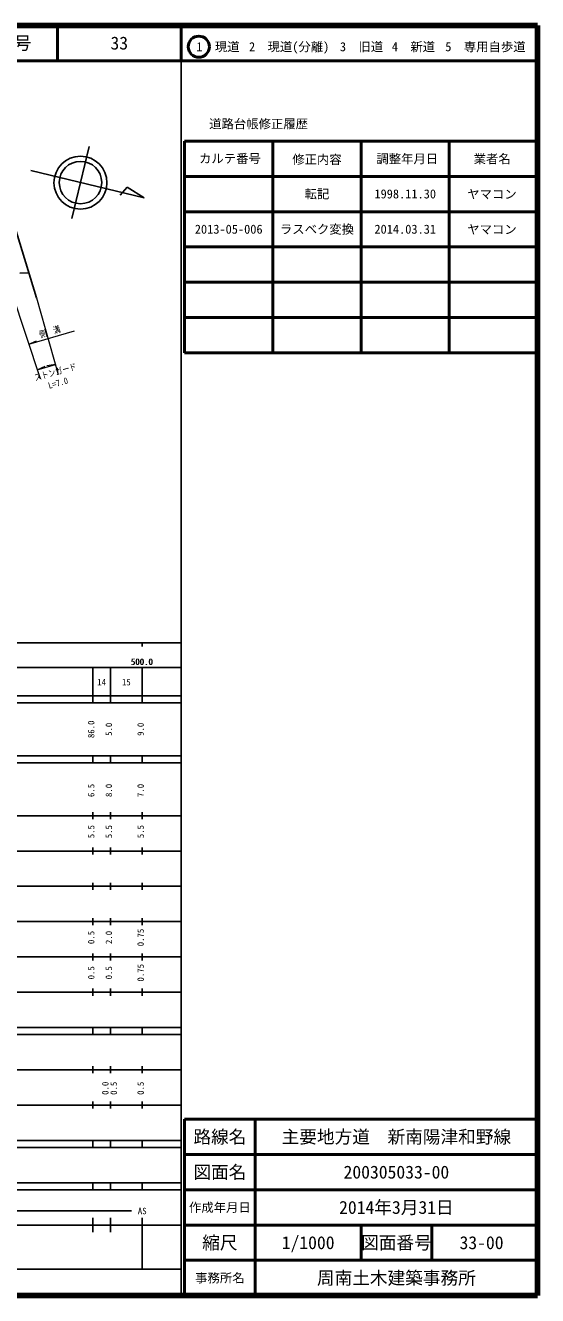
# Model space of a CAD drawing. Units: millimetres at full size, sheet at 1:1000; details may follow other scales. Extents: x 40000 to 680000, y 20000 to 380000.
# Drawn here: x 534911 to 680000, y 20000 to 380000 of the extents above; entities that cross this region are included whole.
import ezdxf
from ezdxf.enums import TextEntityAlignment as Align

# ---------------------------------------------------------------- set-up
doc = ezdxf.new("R2010")
doc.units = ezdxf.units.MM
doc.header["$LTSCALE"] = 1000
for name, color, linetype, lineweight in [('M-BGD', 7, 'Continuous', 25), ('M-BMK-OTRS', 5, 'Continuous', 25), ('M-BMK-SRVR', 3, 'Continuous', 25), ('M-STR-HTXT', 7, 'Continuous', 13), ('M-TTL', 2, 'Continuous', 140), ('M-TTL-BAND', 7, 'Continuous', 25), ('M-TTL-FRAM', 2, 'Continuous', 50), ('M-TTL-LINE', 7, 'Continuous', 50)]:
    doc.layers.add(name, color=color, linetype=linetype, lineweight=lineweight)
doc.layers.add('M-TTL-TXT', color=7, linetype='Continuous')
doc.styles.add('ＭＳ ゴシック', font='')
doc.styles.get('ＭＳ ゴシック').set_extended_font_data('MS Gothic')

msp = doc.modelspace()

# ---------------------------------------------------------------- linework, layer by layer
at = {"layer": 'M-BGD'}
msp.add_lwpolyline([(533329, 309815), (535843, 309912)], dxfattribs=at)
at = {"layer": 'M-BMK-OTRS'}
msp.add_line((538044, 302768), (524465, 346851), dxfattribs=at)
at = {"layer": 'M-BMK-SRVR'}
for p, q in [((552962, 345673), (548068, 325251)), ((536414, 338842), (568534, 331143)), ((563731, 334151), (561797, 331857)), ((568534, 331143), (563731, 334151))]:
    msp.add_line(p, q, dxfattribs=at)
for centre, radius in [((550505, 335421), 7500), ((550515, 335462), 6000)]:
    msp.add_circle(centre, radius, dxfattribs=at)
at = {"layer": 'M-STR-HTXT'}
for p, q in [((523627, 326549), (539048, 279914)), ((538044, 302768), (544209, 281053)), ((535841, 289612), (548857, 293388)), ((535841, 289612), (538081, 290618)), ((538228, 282393), (543411, 283865)), ((538228, 282393), (540474, 283386)), ((543411, 283865), (540979, 283530))]:
    msp.add_line(p, q, dxfattribs=at)
at = {"layer": 'M-TTL'}
for p, q in [((680000, 380000), (40000, 380000)), ((680000, 20000), (680000, 380000)), ((40000, 20000), (680000, 20000))]:
    msp.add_line(p, q, dxfattribs=at)
at = {"layer": 'M-TTL-BAND'}
for p, q in [((579000, 20000), (579000, 370000)), ((40000, 205000), (579000, 205000)), ((568000, 205000), (568000, 204000)), ((68000, 198000), (579000, 198000)), ((554000, 188000), (554000, 198000)), ((559000, 188000), (559000, 198000)), ((568000, 188000), (568000, 198000)), ((40000, 190000), (579000, 190000)), ((40000, 188000), (579000, 188000)), ((40000, 173000), (579000, 173000)), ((554000, 171000), (554000, 173000)), ((559000, 171000), (559000, 173000)), ((568000, 171000), (568000, 173000)), ((40000, 171000), (579000, 171000)), ((40000, 156000), (579000, 156000)), ((554000, 155000), (554000, 157000)), ((559000, 155000), (559000, 157000)), ((568000, 155000), (568000, 157000)), ((46000, 146000), (579000, 146000)), ((554000, 145000), (554000, 147000)), ((559000, 145000), (559000, 147000)), ((568000, 145000), (568000, 147000)), ((554000, 135000), (554000, 137000)), ((559000, 135000), (559000, 137000)), ((568000, 135000), (568000, 137000)), ((52000, 136000), (579000, 136000)), ((46000, 126000), (579000, 126000)), ((554000, 125000), (554000, 127000)), ((559000, 125000), (559000, 127000)), ((568000, 125000), (568000, 127000)), ((52000, 116000), (579000, 116000)), ((554000, 115000), (554000, 117000)), ((559000, 115000), (559000, 117000)), ((568000, 115000), (568000, 117000)), ((46000, 106000), (579000, 106000)), ((554000, 105000), (554000, 107000)), ((559000, 105000), (559000, 107000)), ((568000, 105000), (568000, 107000)), ((40000, 96000), (579000, 96000)), ((40000, 94000), (579000, 94000)), ((554000, 94000), (554000, 96000)), ((559000, 94000), (559000, 96000)), ((568000, 94000), (568000, 96000)), ((49000, 84000), (579000, 84000)), ((554000, 83000), (554000, 85000)), ((559000, 83000), (559000, 85000)), ((568000, 83000), (568000, 85000)), ((40000, 74000), (579000, 74000)), ((554000, 73000), (554000, 75000)), ((559000, 73000), (559000, 75000)), ((568000, 73000), (568000, 75000)), ((40000, 64000), (579000, 64000)), ((40000, 62000), (579000, 62000)), ((554000, 62000), (554000, 64000)), ((559000, 62000), (559000, 64000)), ((568000, 62000), (568000, 64000)), ((40000, 52000), (579000, 52000)), ((554000, 50000), (554000, 52000)), ((559000, 50000), (559000, 52000)), ((568000, 50000), (568000, 52000)), ((40000, 50000), (579000, 50000)), ((71000, 44000), (565000, 44000)), ((40000, 40000), (579000, 40000)), ((554000, 38000), (554000, 42000)), ((559000, 38000), (559000, 42000)), ((568000, 27500), (568000, 42000)), ((68000, 27500), (579000, 27500))]:
    msp.add_line(p, q, dxfattribs=at)
at = {"layer": 'M-TTL-FRAM'}
for p, q in [((580000, 347197), (580000, 287197)), ((580000, 347197), (680000, 347197)), ((580000, 287197), (680000, 287197)), ((680000, 70000), (580000, 70000)), ((580000, 70000), (580000, 20000))]:
    msp.add_line(p, q, dxfattribs=at)
at = {"layer": 'M-TTL-LINE'}
for p, q in [((543997, 380000), (543997, 370000)), ((579000, 380000), (579000, 370000)), ((40000, 370000), (680000, 370000)), ((605000, 347197), (605000, 287197)), ((630000, 347197), (630000, 287197)), ((655000, 347197), (655000, 287197)), ((580000, 337197), (680000, 337197)), ((580000, 327197), (680000, 327197)), ((580000, 317197), (680000, 317197)), ((580000, 307197), (680000, 307197)), ((580000, 297197), (680000, 297197)), ((600000, 70000), (600000, 20000)), ((680000, 60000), (580000, 60000)), ((680000, 50000), (580000, 50000)), ((680000, 40000), (580000, 40000)), ((630000, 40000), (630000, 30000)), ((650000, 40000), (650000, 30000)), ((680000, 30000), (580000, 30000))]:
    msp.add_line(p, q, dxfattribs=at)
msp.add_circle((584031, 373958), 3000, dxfattribs=at)

# ---------------------------------------------------------------- texts
at = {"layer": 'M-STR-HTXT', "style": 'ＭＳ ゴシック', "width": 0.8}
for s, rotation, p in [('側\u3000溝', 16.176, (542241, 291745)), ('ストンガード', 15.85, (543781, 280341)), ('L=7.0', 15.85, (544543, 277240))]:
    msp.add_text(s, height=1833, rotation=rotation, dxfattribs=at).set_placement(p, align=Align.BOTTOM_CENTER)
at = {"layer": 'M-TTL-BAND', "style": 'ＭＳ ゴシック'}
for s, p in [('500.0', (567844, 198195)), ('500.0', (568000, 198195)), ('14', (556500, 192405)), ('15', (563500, 192405)), ('AS', (568000, 42500))]:
    msp.add_text(s, height=1833, dxfattribs=at).set_placement(p, align=Align.BOTTOM_CENTER)
for s, p in [('86.0', (555000, 180500)), ('5.0', (560000, 180500)), ('9.0', (569000, 180500)), ('6.5', (555000, 163174)), ('8.0', (560000, 163174)), ('7.0', (569000, 163174)), ('5.5', (555000, 151500)), ('5.5', (560000, 151500)), ('5.5', (569000, 151500)), ('0.5', (555000, 121500)), ('2.0', (560000, 121500)), ('0.75', (569000, 121500)), ('0.5', (555000, 111500)), ('0.5', (560000, 111500)), ('0.75', (569000, 111500)), ('0.0', (559000, 78764)), ('0.5', (561370, 78764)), ('0.5', (569000, 78764))]:
    msp.add_text(s, height=1833, rotation=90, dxfattribs=at).set_placement(p, align=Align.BOTTOM_CENTER)
at = {"layer": 'M-TTL-TXT', "style": 'ＭＳ ゴシック'}
for s, height, p in [('図面番号', 3666, (526622, 375000)), ('33', 3666, (561497, 375000)), ('1\u3000現道', 2566, (589448, 373958)), ('2\u3000現道(分離)', 2566, (609619, 373958)), ('3\u3000旧道', 2566, (630121, 373958)), ('4\u3000新道', 2566, (644824, 373958)), ('5\u3000専用自歩道', 2566, (665228, 373958)), ('道路台帳修正履歴', 2566, (600968, 352113)), ('カルテ番号', 2566, (592839, 342277)), ('修正内容', 2566, (617509, 342023)), ('調整年月日', 2566, (643089, 342197)), ('業者名', 2566, (667134, 342197)), ('転記', 2566, (617500, 332245)), ('1998.11.30', 2566, (642500, 332245)), ('ヤマコン', 2566, (667077, 332189)), ('2013-05-006', 2566, (592500, 322245)), ('ラスベク変換', 2566, (617500, 322245)), ('2014.03.31', 2566, (642500, 322245)), ('ヤマコン', 2566, (667077, 322189)), ('路線名', 3666, (590000, 65000)), ('路線名', 3666, (590000, 65000)), ('主要地方道\u3000新南陽津和野線', 3666, (640000, 65000)), ('図面名', 3666, (590000, 55000)), ('図面名', 3666, (590000, 55000)), ('200305033-00', 3666, (640000, 55000)), ('2014年3月31日', 3666, (640000, 45000)), ('作成年月日', 2566, (590000, 45000)), ('作成年月日', 2566, (590000, 45000)), ('縮尺', 3666, (590000, 35000)), ('縮尺', 3666, (590000, 35000)), ('1/1000', 3666, (615000, 35000)), ('図面番号', 3666, (640000, 35000)), ('図面番号', 3666, (640000, 35000)), ('33-00', 3666, (664125, 35000)), ('事務所名', 2566, (590000, 25000)), ('事務所名', 2566, (590000, 25000)), ('周南土木建築事務所', 3666, (640000, 25000))]:
    msp.add_text(s, height=height, dxfattribs=at).set_placement(p, align=Align.MIDDLE_CENTER)

doc.saveas('drawing.dxf')
